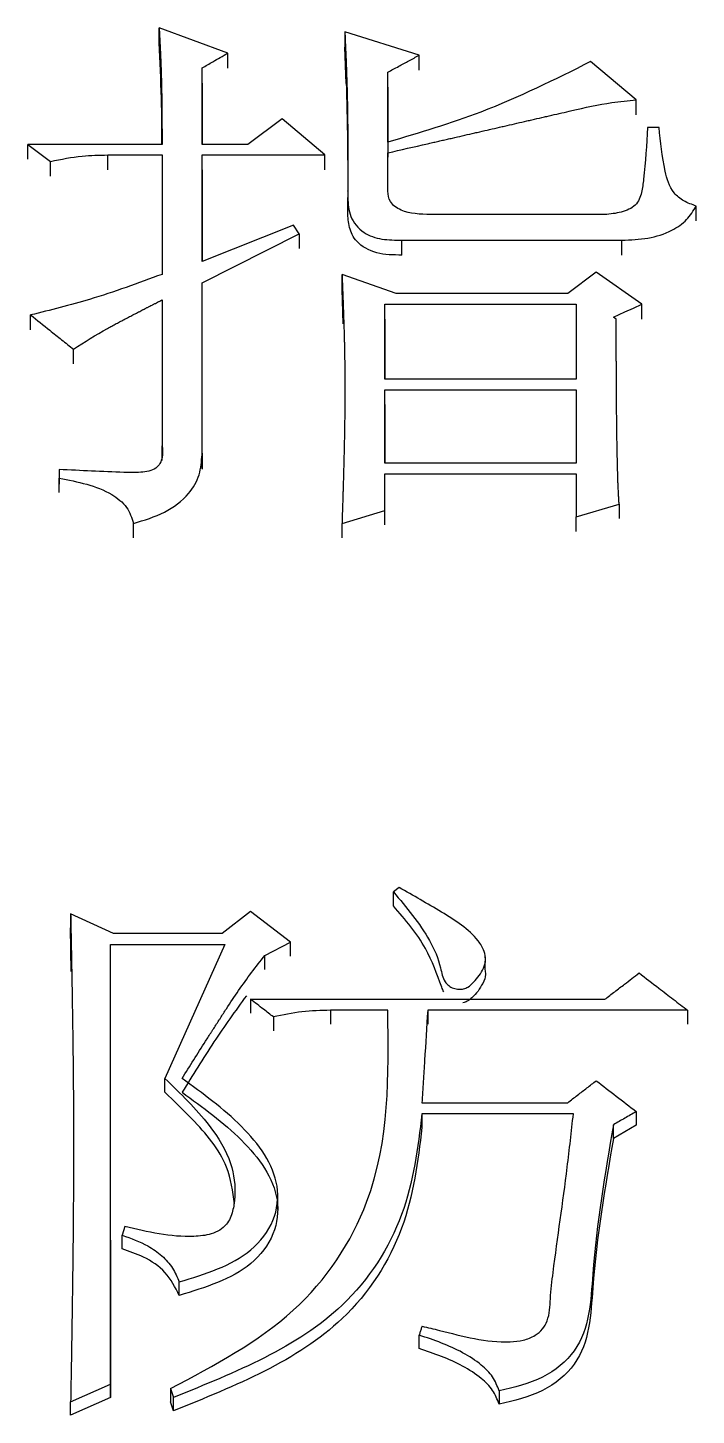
# Model space of a CAD drawing. Header units: millimetres. Extents: x 1852 to 4288, y 681 to 2404.
# Drawn here: x 2404.87 to 2407.4, y 2174.91 to 2180.17 of the extents above; entities that cross this region are included whole.
import ezdxf

# ---------------------------------------------------------------- set-up
doc = ezdxf.new("R2010")
doc.units = ezdxf.units.MM

msp = doc.modelspace()

# ---------------------------------------------------------------- linework, layer by layer
at = {"color": 7, "linetype": 'Continuous', "lineweight": 25}
for p, q in [((2405.6296, 2180.0767), (2405.37, 2180.173)), ((2405.37, 2180.1156), (2405.37, 2180.173)), ((2406.3544, 2180.0687), (2406.0731, 2180.1569)), ((2406.0731, 2180.1569), (2406.0731, 2180.0998)), ((2406.078, 2179.9622), (2406.0731, 2180.0995)), ((2405.6296, 2180.0197), (2405.6296, 2180.0767)), ((2406.3544, 2180.0117), (2406.3544, 2180.0687)), ((2407.1765, 2179.9), (2407.0034, 2180.0446)), ((2405.5323, 2179.731), (2405.5322, 2180.0205)), ((2405.5322, 2179.9636), (2405.5322, 2180.0205)), ((2406.2354, 2179.7391), (2406.2354, 2180.0045)), ((2406.2354, 2179.9475), (2406.2354, 2180.0045)), ((2405.5322, 2179.9633), (2405.5323, 2179.731)), ((2406.2354, 2179.9473), (2406.2354, 2179.6822)), ((2407.1765, 2179.8432), (2407.1765, 2179.9)), ((2405.8351, 2179.8276), (2405.7053, 2179.731)), ((2405.9974, 2179.6907), (2405.8351, 2179.8276)), ((2407.263, 2179.7954), (2407.2198, 2179.7954)), ((2404.8724, 2179.731), (2404.9589, 2179.6665)), ((2405.3808, 2179.731), (2404.8724, 2179.731)), ((2404.8724, 2179.6743), (2404.8724, 2179.731)), ((2405.7053, 2179.731), (2405.5323, 2179.731)), ((2405.1753, 2179.6907), (2405.3808, 2179.6907)), ((2405.1753, 2179.6341), (2405.1753, 2179.6907)), ((2405.3808, 2179.6907), (2405.3808, 2179.2382)), ((2405.5323, 2179.6907), (2405.9974, 2179.6907)), ((2405.5323, 2179.2868), (2405.5323, 2179.6907)), ((2405.5323, 2179.6341), (2405.5323, 2179.6907)), ((2405.9974, 2179.6341), (2405.9974, 2179.6907)), ((2406.2354, 2179.5535), (2406.2354, 2179.6987)), ((2406.2354, 2179.6422), (2406.2354, 2179.6987)), ((2404.9589, 2179.61), (2404.9589, 2179.6665)), ((2405.5323, 2179.6339), (2405.5323, 2179.2868)), ((2406.0839, 2179.4728), (2406.0839, 2179.5293)), ((2407.0574, 2179.4647), (2406.3976, 2179.4647)), ((2407.4037, 2179.4407), (2407.4037, 2179.4971)), ((2405.8784, 2179.4243), (2405.5323, 2179.2868)), ((2405.9, 2179.392), (2405.8784, 2179.4243)), ((2405.5323, 2179.2058), (2405.9, 2179.392)), ((2405.9, 2179.392), (2405.9, 2179.3358)), ((2406.2895, 2179.3677), (2407.1224, 2179.3677)), ((2406.2895, 2179.3114), (2406.2895, 2179.3677)), ((2407.1224, 2179.3115), (2407.1224, 2179.3677)), ((2405.5323, 2178.5554), (2405.5323, 2179.2058)), ((2405.5323, 2179.1498), (2405.5323, 2179.2058)), ((2406.2678, 2179.1653), (2406.0623, 2179.2382)), ((2406.0623, 2179.1822), (2406.0623, 2179.2382)), ((2407.025, 2179.2463), (2406.9169, 2179.1653)), ((2407.1981, 2179.1248), (2407.025, 2179.2463)), ((2406.0662, 2179.0501), (2406.0623, 2179.182)), ((2406.9169, 2179.1653), (2406.2678, 2179.1653)), ((2405.3808, 2179.141), (2405.3808, 2178.5881)), ((2406.2246, 2179.1248), (2406.9493, 2179.1248)), ((2406.2246, 2178.8405), (2406.2246, 2179.1248)), ((2406.2246, 2179.0689), (2406.2246, 2179.1248)), ((2406.9493, 2179.1248), (2406.9493, 2178.8405)), ((2407.1981, 2179.0689), (2407.1981, 2179.1248)), ((2404.8832, 2179.0282), (2404.8832, 2179.0842)), ((2406.2246, 2179.0687), (2406.2246, 2178.8405)), ((2407.1008, 2179.068), (2407.0899, 2179.0761)), ((2405.0455, 2178.8987), (2405.0455, 2178.9543)), ((2406.9493, 2178.8405), (2406.2246, 2178.8405)), ((2406.2246, 2178.7999), (2406.9493, 2178.7999)), ((2406.2246, 2178.5228), (2406.2246, 2178.7999)), ((2406.2246, 2178.7444), (2406.2246, 2178.7999)), ((2406.9493, 2178.7999), (2406.9493, 2178.5228)), ((2406.2246, 2178.7442), (2406.2246, 2178.5228)), ((2405.3808, 2178.5327), (2405.3808, 2178.5881)), ((2405.5323, 2178.5604), (2405.5323, 2178.5001)), ((2405.5323, 2178.5003), (2405.5323, 2178.5554)), ((2406.9493, 2178.5228), (2406.2246, 2178.5228)), ((2404.9914, 2178.4983), (2404.9914, 2178.4657)), ((2404.9914, 2178.4983), (2404.9914, 2178.4432)), ((2404.9914, 2178.4106), (2404.9914, 2178.4657)), ((2406.2246, 2178.482), (2406.9493, 2178.482)), ((2406.2246, 2178.3431), (2406.2246, 2178.482)), ((2406.2246, 2178.4269), (2406.2246, 2178.482)), ((2406.9493, 2178.482), (2406.9493, 2178.3186)), ((2406.9493, 2178.3186), (2407.1116, 2178.3676)), ((2407.1116, 2178.3676), (2407.1116, 2178.3127)), ((2406.0623, 2178.294), (2406.2246, 2178.3431)), ((2406.2246, 2178.2882), (2406.2246, 2178.3431)), ((2406.9493, 2178.2637), (2406.9493, 2178.3186)), ((2405.2726, 2178.2392), (2405.2726, 2178.294)), ((2406.0623, 2178.2392), (2406.0623, 2178.294)), ((2406.2787, 2176.9138), (2406.2571, 2176.8972)), ((2406.2571, 2176.844), (2406.2571, 2176.8972)), ((2405.1969, 2176.7394), (2405.0347, 2176.8142)), ((2405.0347, 2176.8142), (2405.0347, 2176.7612)), ((2405.7162, 2176.8225), (2405.608, 2176.7394)), ((2405.8676, 2176.7062), (2405.7162, 2176.8225)), ((2405.037, 2176.5948), (2405.0347, 2176.7611)), ((2405.608, 2176.7394), (2405.1969, 2176.7394)), ((2405.1861, 2176.6979), (2405.6188, 2176.6979)), ((2405.1861, 2175.0314), (2405.1861, 2176.6979)), ((2405.1861, 2176.645), (2405.1861, 2176.6979)), ((2405.6188, 2176.6979), (2405.3917, 2176.1898)), ((2405.7703, 2176.6563), (2405.8676, 2176.7062)), ((2405.8676, 2176.6533), (2405.8676, 2176.7062)), ((2405.7703, 2176.6035), (2405.7703, 2176.6563)), ((2406.6048, 2176.6475), (2406.6048, 2176.6567)), ((2406.6048, 2176.6036), (2406.6048, 2176.6349)), ((2405.7162, 2176.49), (2407.0575, 2176.49)), ((2405.7162, 2176.49), (2405.7162, 2176.4374)), ((2405.8027, 2176.4233), (2405.8027, 2176.3708)), ((2406.2354, 2176.4483), (2406.0191, 2176.4483)), ((2406.0191, 2176.4483), (2406.0191, 2176.3958)), ((2407.3712, 2176.4483), (2406.3868, 2176.4483)), ((2406.3868, 2176.4483), (2406.3868, 2176.3958)), ((2407.3712, 2176.4483), (2407.3712, 2176.3958)), ((2405.3917, 2176.1376), (2405.3917, 2176.1898)), ((2406.3652, 2176.0979), (2406.9169, 2176.0979)), ((2406.9385, 2176.0561), (2406.3652, 2176.0561)), ((2406.3652, 2176.0561), (2406.3652, 2176.0041)), ((2407.1765, 2176.0645), (2407.1765, 2176.0124)), ((2407.09, 2175.9623), (2407.09, 2176.0143)), ((2407.1765, 2176.0124), (2407.09, 2175.9623)), ((2405.8191, 2175.6928), (2405.8191, 2175.7445)), ((2405.2402, 2175.6289), (2405.2294, 2175.5954)), ((2405.1861, 2175.5772), (2405.1861, 2174.9807)), ((2405.2294, 2175.5439), (2405.2294, 2175.5954)), ((2405.4458, 2175.3677), (2405.4458, 2175.4189)), ((2406.3544, 2175.166), (2406.3544, 2175.2169)), ((2405.0347, 2174.9639), (2405.1861, 2175.0314)), ((2405.1861, 2174.9807), (2405.1861, 2175.0314)), ((2405.4133, 2175.0146), (2405.4241, 2174.9808)), ((2406.6573, 2175.0061), (2406.6573, 2174.9554)), ((2405.1861, 2174.9807), (2405.0347, 2174.9133)), ((2405.0347, 2174.9133), (2405.0347, 2174.9639)), ((2405.4241, 2174.9301), (2405.4133, 2174.9638)), ((2405.4241, 2174.9301), (2405.4241, 2174.9808))]:
    msp.add_line(p, q, dxfattribs=at)
at = {"color": 7, "linetype": 'Continuous', "lineweight": 25, "flags": 128}
for points in [[(2407.0899, 2179.0761), (2407.1339, 2179.0959), (2407.166, 2179.1103), (2407.1981, 2179.1248)], [(2405.4133, 2175.0146), (2405.4133, 2174.9939), (2405.4133, 2174.9789), (2405.4133, 2174.9638)]]:
    msp.add_lwpolyline(points, dxfattribs=at)
at = {"color": 7, "linetype": 'Continuous', "lineweight": 25}
for points, knots in [([(2405.37, 2180.173), (2405.3701, 2180.1706), (2405.3704, 2180.1657), (2405.3707, 2180.1585), (2405.3711, 2180.1513), (2405.3715, 2180.144), (2405.3718, 2180.1368), (2405.3722, 2180.1296), (2405.3725, 2180.1223), (2405.3729, 2180.1151), (2405.3732, 2180.1079), (2405.3736, 2180.1006), (2405.3739, 2180.0934), (2405.3742, 2180.0861), (2405.3746, 2180.0789), (2405.3749, 2180.0717), (2405.3752, 2180.0644), (2405.3755, 2180.0572), (2405.3758, 2180.0499), (2405.3761, 2180.0427), (2405.3764, 2180.0354), (2405.3766, 2180.0294), (2405.3768, 2180.0234), (2405.3771, 2180.0173), (2405.3773, 2180.0101), (2405.3775, 2180.0028), (2405.3778, 2179.9956), (2405.378, 2179.9883), (2405.3782, 2179.9811), (2405.3784, 2179.9738), (2405.3785, 2179.9666), (2405.3787, 2179.9605), (2405.3788, 2179.9545), (2405.379, 2179.9484), (2405.3791, 2179.9412), (2405.3792, 2179.9339), (2405.3794, 2179.9267), (2405.3795, 2179.9194), (2405.3796, 2179.9122), (2405.3797, 2179.9049), (2405.3798, 2179.8976), (2405.3799, 2179.8904), (2405.38, 2179.8843), (2405.3801, 2179.8783), (2405.3801, 2179.8722), (2405.3802, 2179.865), (2405.3803, 2179.8577), (2405.3803, 2179.8504), (2405.3804, 2179.8432), (2405.3804, 2179.8359), (2405.3805, 2179.8286), (2405.3805, 2179.8214), (2405.3805, 2179.8153), (2405.3806, 2179.8093), (2405.3806, 2179.8032), (2405.3806, 2179.7959), (2405.3807, 2179.7887), (2405.3807, 2179.7814), (2405.3807, 2179.7741), (2405.3807, 2179.7669), (2405.3807, 2179.7596), (2405.3808, 2179.7523), (2405.3808, 2179.7463), (2405.3808, 2179.7391), (2405.3808, 2179.7344), (2405.3808, 2179.731)], [0, 0, 0, 0, 0.01641, 0.03282, 0.04923, 0.06564, 0.08205, 0.098461, 0.114871, 0.131281, 0.147691, 0.164101, 0.180511, 0.196921, 0.213331, 0.229741, 0.246151, 0.262561, 0.278972, 0.295382, 0.311792, 0.328202, 0.336407, 0.352817, 0.369227, 0.385637, 0.402047, 0.418457, 0.434867, 0.451278, 0.467688, 0.484098, 0.492303, 0.508713, 0.525123, 0.541533, 0.557943, 0.574353, 0.590763, 0.607173, 0.623583, 0.639994, 0.656404, 0.664609, 0.681019, 0.697429, 0.713839, 0.730249, 0.746659, 0.763069, 0.779479, 0.795889, 0.8123, 0.820505, 0.836915, 0.853325, 0.869735, 0.886145, 0.902555, 0.918965, 0.935375, 0.951785, 0.968195, 0.9764, 1, 1, 1, 1]), ([(2406.0731, 2180.1569), (2406.0734, 2180.1507), (2406.0738, 2180.1415), (2406.0743, 2180.1291), (2406.0747, 2180.1198), (2406.0751, 2180.1105), (2406.0755, 2180.1012), (2406.0759, 2180.0919), (2406.0765, 2180.0795), (2406.0771, 2180.064), (2406.0778, 2180.0455), (2406.0786, 2180.0269), (2406.0799, 2179.9897), (2406.0811, 2179.9524), (2406.082, 2179.9152), (2406.0824, 2179.8966), (2406.0828, 2179.8779), (2406.0831, 2179.8593), (2406.0834, 2179.8407), (2406.0837, 2179.8158), (2406.084, 2179.7909), (2406.0841, 2179.766), (2406.0842, 2179.7474), (2406.0843, 2179.7287), (2406.0843, 2179.7101), (2406.0844, 2179.6945), (2406.0844, 2179.682), (2406.0844, 2179.6727), (2406.0844, 2179.6634), (2406.0843, 2179.654), (2406.0843, 2179.6447), (2406.0843, 2179.6353), (2406.0843, 2179.626), (2406.0843, 2179.6167), (2406.0842, 2179.6042), (2406.0842, 2179.5917), (2406.0841, 2179.5793), (2406.0841, 2179.5699), (2406.0841, 2179.5621), (2406.084, 2179.5559), (2406.084, 2179.5512), (2406.084, 2179.5465), (2406.084, 2179.5419), (2406.084, 2179.5361), (2406.0839, 2179.5319), (2406.0839, 2179.5293)], [0, 0, 0, 0, 0.0297, 0.04455, 0.0594, 0.07425, 0.0891, 0.10395, 0.1188, 0.1485, 0.1782, 0.2079, 0.237599, 0.3564, 0.3861, 0.4158, 0.4455, 0.4752, 0.5049, 0.5346, 0.594, 0.6237, 0.6534, 0.6831, 0.7128, 0.742499, 0.757349, 0.772199, 0.787049, 0.801899, 0.816749, 0.831599, 0.846449, 0.861299, 0.876149, 0.905849, 0.920699, 0.935549, 0.950399, 0.957824, 0.965249, 0.972674, 0.980099, 0.987524, 1, 1, 1, 1]), ([(2405.3806, 2179.731), (2405.3806, 2179.7508), (2405.3804, 2179.8094), (2405.3785, 2179.9377), (2405.3733, 2180.0459), (2405.37, 2180.1156)], [0, 0, 0, 0, 0.154244, 0.455917, 1, 1, 1, 1]), ([(2405.5322, 2180.0205), (2405.5459, 2180.0284), (2405.5689, 2180.0417), (2405.6014, 2180.0604), (2405.6202, 2180.0713), (2405.6296, 2180.0767)], [0, 0, 0, 0, 0.419954, 0.709976, 1, 1, 1, 1]), ([(2406.2354, 2180.0045), (2406.2493, 2180.012), (2406.2761, 2180.0264), (2406.3158, 2180.0478), (2406.3415, 2180.0617), (2406.3544, 2180.0687)], [0, 0, 0, 0, 0.350984, 0.675491, 1, 1, 1, 1]), ([(2407.0034, 2180.0446), (2406.8676, 2179.9765), (2406.6235, 2179.8542), (2406.3546, 2179.7744), (2406.2354, 2179.7391)], [0, 0, 0, 0, 0.556567, 1, 1, 1, 1]), ([(2406.0785, 2179.9625), (2406.0786, 2179.9586), (2406.0791, 2179.9277), (2406.0836, 2179.7604), (2406.0839, 2179.641), (2406.084, 2179.5792), (2406.084, 2179.557), (2406.084, 2179.5531), (2406.084, 2179.5542), (2406.084, 2179.5545)], [0, 0, 0, 0, 0.068293, 0.542837, 0.809759, 0.931747, 0.959329, 0.986395, 1, 1, 1, 1]), ([(2406.2354, 2179.6987), (2406.2856, 2179.7102), (2406.3421, 2179.7232), (2406.4049, 2179.7376), (2406.4206, 2179.7412), (2406.4363, 2179.7448), (2406.4488, 2179.7476), (2406.4645, 2179.7512), (2406.4865, 2179.7563), (2406.5179, 2179.7635), (2406.5492, 2179.7707), (2406.5806, 2179.7779), (2406.6057, 2179.7836), (2406.6371, 2179.7908), (2406.6622, 2179.7966), (2406.7061, 2179.8067), (2406.7438, 2179.8154), (2406.7877, 2179.8255), (2406.8128, 2179.8313), (2406.8442, 2179.8385), (2406.8693, 2179.8443), (2406.9007, 2179.8515), (2406.9697, 2179.8675), (2407.0629, 2179.8882), (2407.1456, 2179.8968), (2407.1765, 2179.9)], [0, 0, 0, 0, 0.160709, 0.180798, 0.200887, 0.210931, 0.23102, 0.241064, 0.261152, 0.30133, 0.341507, 0.361596, 0.401773, 0.421862, 0.462039, 0.482128, 0.562482, 0.582571, 0.622748, 0.642837, 0.683014, 0.703103, 0.74328, 0.904095, 1, 1, 1, 1]), ([(2407.2198, 2179.7954), (2407.2155, 2179.7296), (2407.2101, 2179.6467), (2407.1985, 2179.5483), (2407.1792, 2179.4965), (2407.1197, 2179.4709), (2407.0784, 2179.4668), (2407.0574, 2179.4647)], [0, 0, 0, 0, 0.489877, 0.617073, 0.743751, 0.869803, 1, 1, 1, 1]), ([(2407.4037, 2179.4971), (2407.3874, 2179.5028), (2407.3552, 2179.514), (2407.3045, 2179.5566), (2407.2771, 2179.6566), (2407.2686, 2179.7403), (2407.263, 2179.7954)], [0, 0, 0, 0, 0.127818, 0.252018, 0.508407, 1, 1, 1, 1]), ([(2404.9589, 2179.6665), (2404.9987, 2179.6745), (2405.0698, 2179.6888), (2405.143, 2179.6901), (2405.1753, 2179.6907)], [0, 0, 0, 0, 0.558835, 1, 1, 1, 1]), ([(2406.0839, 2179.5293), (2406.0854, 2179.5051), (2406.0883, 2179.4561), (2406.1365, 2179.3934), (2406.2139, 2179.3681), (2406.2641, 2179.3678), (2406.2895, 2179.3677)], [0, 0, 0, 0, 0.26803, 0.540931, 0.767912, 1, 1, 1, 1]), ([(2406.3976, 2179.4647), (2406.3586, 2179.466), (2406.3096, 2179.4677), (2406.2621, 2179.4944), (2406.2396, 2179.518), (2406.237, 2179.5397), (2406.2354, 2179.5535)], [0, 0, 0, 0, 0.51629, 0.647429, 0.774862, 1, 1, 1, 1]), ([(2406.2895, 2179.3113), (2406.2569, 2179.3115), (2406.1933, 2179.3118), (2406.1161, 2179.3547), (2406.0872, 2179.4158), (2406.085, 2179.4538), (2406.0839, 2179.4728)], [0, 0, 0, 0, 0.294945, 0.576546, 0.789412, 1, 1, 1, 1]), ([(2407.1224, 2179.3677), (2407.1555, 2179.369), (2407.2211, 2179.3715), (2407.3074, 2179.3982), (2407.3706, 2179.443), (2407.3928, 2179.4792), (2407.4037, 2179.4971)], [0, 0, 0, 0, 0.2887937, 0.5729304, 0.7895926, 1, 1, 1, 1]), ([(2405.3808, 2179.2382), (2405.2902, 2179.2047), (2405.1282, 2179.1449), (2404.9582, 2179.1028), (2404.8832, 2179.0842)], [0, 0, 0, 0, 0.558886, 1, 1, 1, 1]), ([(2406.0623, 2179.2382), (2406.0626, 2179.232), (2406.0629, 2179.2226), (2406.0634, 2179.21), (2406.0638, 2179.2006), (2406.0642, 2179.1912), (2406.0645, 2179.1818), (2406.0649, 2179.1724), (2406.0652, 2179.163), (2406.0656, 2179.1536), (2406.0659, 2179.1442), (2406.0663, 2179.1348), (2406.0666, 2179.1254), (2406.067, 2179.116), (2406.0673, 2179.1066), (2406.0677, 2179.0971), (2406.068, 2179.0877), (2406.0683, 2179.0783), (2406.0687, 2179.0658), (2406.0692, 2179.0501), (2406.0698, 2179.0312), (2406.0703, 2179.0124), (2406.0708, 2178.9935), (2406.0713, 2178.9747), (2406.0717, 2178.9558), (2406.072, 2178.937), (2406.0727, 2178.8992), (2406.073, 2178.8615), (2406.0732, 2178.8237), (2406.0732, 2178.8048), (2406.0732, 2178.7796), (2406.073, 2178.7481), (2406.0727, 2178.7103), (2406.0722, 2178.6725), (2406.0716, 2178.6346), (2406.071, 2178.6031), (2406.0703, 2178.5715), (2406.0697, 2178.5463), (2406.069, 2178.521), (2406.0685, 2178.5021), (2406.068, 2178.4831), (2406.0676, 2178.4674), (2406.0673, 2178.4547), (2406.067, 2178.4452), (2406.0667, 2178.4358), (2406.0664, 2178.4263), (2406.0661, 2178.4168), (2406.0659, 2178.4073), (2406.0656, 2178.3978), (2406.0653, 2178.3883), (2406.065, 2178.3789), (2406.0647, 2178.3694), (2406.0644, 2178.3599), (2406.0641, 2178.352), (2406.0639, 2178.3457), (2406.0638, 2178.3409), (2406.0636, 2178.3362), (2406.0635, 2178.3314), (2406.0634, 2178.3267), (2406.0632, 2178.3219), (2406.0631, 2178.3172), (2406.0629, 2178.3125), (2406.0628, 2178.3077), (2406.0626, 2178.3016), (2406.0624, 2178.297), (2406.0623, 2178.294)], [0, 0, 0, 0, 0.020012, 0.030018, 0.040024, 0.050031, 0.060037, 0.070043, 0.080049, 0.090055, 0.100061, 0.110067, 0.120073, 0.130079, 0.140086, 0.150092, 0.160098, 0.170104, 0.18011, 0.200122, 0.220134, 0.240147, 0.260159, 0.280171, 0.300183, 0.320196, 0.340208, 0.420258, 0.44027, 0.460282, 0.480294, 0.520319, 0.560343, 0.600368, 0.640392, 0.680417, 0.700429, 0.740454, 0.760466, 0.780478, 0.80049, 0.820502, 0.830509, 0.840515, 0.850521, 0.860527, 0.870533, 0.880539, 0.890545, 0.900551, 0.910557, 0.920564, 0.93057, 0.940576, 0.945579, 0.950582, 0.955585, 0.960588, 0.965591, 0.970594, 0.975597, 0.9806, 0.985603, 0.990606, 1, 1, 1, 1]), ([(2405.0455, 2178.9543), (2405.0876, 2178.9815), (2405.1324, 2179.0105), (2405.1825, 2179.0378), (2405.1937, 2179.0438), (2405.2048, 2179.0499), (2405.216, 2179.0558), (2405.2272, 2179.0618), (2405.2384, 2179.0677), (2405.2497, 2179.0736), (2405.2581, 2179.078), (2405.2694, 2179.0839), (2405.2807, 2179.0898), (2405.2905, 2179.0949), (2405.2976, 2179.0985), (2405.3033, 2179.1014), (2405.3089, 2179.1043), (2405.3146, 2179.1072), (2405.3202, 2179.1101), (2405.3259, 2179.113), (2405.3301, 2179.1152), (2405.3358, 2179.1181), (2405.3415, 2179.121), (2405.3471, 2179.1238), (2405.3514, 2179.126), (2405.3571, 2179.1289), (2405.3627, 2179.1318), (2405.3684, 2179.1347), (2405.3739, 2179.1375), (2405.3781, 2179.1396), (2405.3808, 2179.141)], [0, 0, 0, 0, 0.396041, 0.420732, 0.445423, 0.494806, 0.519497, 0.544188, 0.59357, 0.618261, 0.642952, 0.667643, 0.717025, 0.741716, 0.754061, 0.778752, 0.791098, 0.803443, 0.828134, 0.84048, 0.852825, 0.865171, 0.889862, 0.902207, 0.914553, 0.926898, 0.951589, 0.963935, 0.97628, 1, 1, 1, 1]), ([(2404.8832, 2179.0842), (2404.9074, 2179.0648), (2404.9466, 2179.0335), (2405.0007, 2178.9902), (2405.0305, 2178.9663), (2405.0455, 2178.9543)], [0, 0, 0, 0, 0.4477923, 0.7238958, 1, 1, 1, 1]), ([(2407.1116, 2178.3676), (2407.1114, 2178.3705), (2407.1111, 2178.3762), (2407.1106, 2178.3848), (2407.11, 2178.3962), (2407.1094, 2178.4076), (2407.1088, 2178.419), (2407.1083, 2178.4276), (2407.1078, 2178.439), (2407.1073, 2178.4504), (2407.1066, 2178.4704), (2407.1058, 2178.5075), (2407.104, 2178.5873), (2407.1025, 2178.6785), (2407.102, 2178.7582), (2407.1017, 2178.7981), (2407.1016, 2178.8208), (2407.1014, 2178.8379), (2407.1014, 2178.8521), (2407.1013, 2178.8663), (2407.1012, 2178.8777), (2407.1012, 2178.8891), (2407.1012, 2178.9004), (2407.1011, 2178.9118), (2407.1011, 2178.9232), (2407.1011, 2178.9317), (2407.101, 2178.943), (2407.101, 2178.9544), (2407.101, 2178.9658), (2407.1009, 2178.9771), (2407.1009, 2178.9885), (2407.1009, 2178.9998), (2407.1009, 2179.0084), (2407.1009, 2179.0155), (2407.1008, 2179.0225), (2407.1008, 2179.0282), (2407.1008, 2179.0339), (2407.1008, 2179.0382), (2407.1008, 2179.0438), (2407.1008, 2179.0495), (2407.1008, 2179.0552), (2407.1008, 2179.0609), (2407.1008, 2179.0651), (2407.1008, 2179.068)], [0, 0, 0, 0, 0.012194, 0.024389, 0.036583, 0.060972, 0.073167, 0.085361, 0.097556, 0.121945, 0.134139, 0.182918, 0.280473, 0.475585, 0.573141, 0.621919, 0.646308, 0.670697, 0.695086, 0.70728, 0.731669, 0.743863, 0.756058, 0.780447, 0.792641, 0.804836, 0.81703, 0.841419, 0.853613, 0.865808, 0.890197, 0.902391, 0.914586, 0.92678, 0.932877, 0.945072, 0.951169, 0.957266, 0.963363, 0.975558, 0.981655, 0.987752, 1, 1, 1, 1]), ([(2405.381, 2178.5881), (2405.3826, 2178.5734), (2405.3859, 2178.5439), (2405.3615, 2178.4962), (2405.2975, 2178.486), (2405.1767, 2178.489), (2405.0733, 2178.4942), (2404.9914, 2178.4983)], [0, 0, 0, 0, 0.111377, 0.22453, 0.350906, 0.486016, 1, 1, 1, 1]), ([(2405.2726, 2178.294), (2405.3132, 2178.3062), (2405.3928, 2178.33), (2405.4812, 2178.3969), (2405.5267, 2178.4771), (2405.5304, 2178.5295), (2405.5323, 2178.5554)], [0, 0, 0, 0, 0.291847, 0.573788, 0.788346, 1, 1, 1, 1]), ([(2404.9914, 2178.4657), (2405.0618, 2178.4518), (2405.1588, 2178.4328), (2405.2521, 2178.3585), (2405.2659, 2178.3153), (2405.2726, 2178.294)], [0, 0, 0, 0, 0.573358, 0.790473, 1, 1, 1, 1]), ([(2406.2571, 2176.8972), (2406.2817, 2176.8678), (2406.3558, 2176.7792), (2406.429, 2176.6652), (2406.4433, 2176.5656), (2406.4656, 2176.5409), (2406.4842, 2176.5312), (2406.5041, 2176.5272), (2406.5232, 2176.5291), (2406.5429, 2176.5378), (2406.5707, 2176.5632), (2406.5959, 2176.5979), (2406.6088, 2176.6396), (2406.6015, 2176.6764), (2406.5573, 2176.7473), (2406.4376, 2176.8234), (2406.3322, 2176.8834), (2406.2787, 2176.9138)], [0, 0, 0, 0, 0.109651, 0.330682, 0.3864, 0.404634, 0.422868, 0.441529, 0.456387, 0.471247, 0.497612, 0.560433, 0.593185, 0.625961, 0.670922, 0.833212, 1, 1, 1, 1]), ([(2406.4473, 2176.5183), (2406.445, 2176.5242), (2406.4233, 2176.5791), (2406.3833, 2176.6977), (2406.302, 2176.7919), (2406.2571, 2176.844)], [0, 0, 0, 0, 0.050477, 0.4745225, 1, 1, 1, 1]), ([(2405.0347, 2176.8142), (2405.035, 2176.7984), (2405.0354, 2176.7749), (2405.036, 2176.7434), (2405.0365, 2176.7198), (2405.0369, 2176.6962), (2405.0374, 2176.6726), (2405.0378, 2176.649), (2405.0382, 2176.6254), (2405.0387, 2176.6018), (2405.0392, 2176.5703), (2405.0398, 2176.5388), (2405.0403, 2176.5072), (2405.0407, 2176.4836), (2405.0412, 2176.4521), (2405.0417, 2176.4205), (2405.0421, 2176.389), (2405.0425, 2176.3653), (2405.0428, 2176.3416), (2405.0432, 2176.31), (2405.0436, 2176.2784), (2405.0439, 2176.2468), (2405.0442, 2176.2231), (2405.0444, 2176.1994), (2405.0447, 2176.1678), (2405.045, 2176.1362), (2405.0452, 2176.1045), (2405.0453, 2176.0847), (2405.0454, 2176.0689), (2405.0454, 2176.057), (2405.0455, 2176.0452), (2405.0455, 2176.0293), (2405.0456, 2176.0135), (2405.0456, 2175.9977), (2405.0456, 2175.9858), (2405.0457, 2175.9739), (2405.0457, 2175.962), (2405.0457, 2175.9501), (2405.0457, 2175.9402), (2405.0457, 2175.9323), (2405.0457, 2175.9264), (2405.0457, 2175.9184), (2405.0457, 2175.9105), (2405.0457, 2175.9026), (2405.0457, 2175.8946), (2405.0456, 2175.8847), (2405.0456, 2175.8728), (2405.0456, 2175.857), (2405.0455, 2175.8411), (2405.0455, 2175.8253), (2405.0454, 2175.8134), (2405.0454, 2175.7975), (2405.0453, 2175.7777), (2405.0451, 2175.7538), (2405.045, 2175.73), (2405.0448, 2175.7062), (2405.0446, 2175.6744), (2405.0443, 2175.6427), (2405.0441, 2175.6109), (2405.0438, 2175.587), (2405.0436, 2175.5632), (2405.0432, 2175.5314), (2405.0429, 2175.4996), (2405.0425, 2175.4677), (2405.0422, 2175.4438), (2405.0419, 2175.42), (2405.0414, 2175.3881), (2405.041, 2175.3563), (2405.0405, 2175.3244), (2405.0402, 2175.3005), (2405.0397, 2175.2686), (2405.0392, 2175.2367), (2405.0387, 2175.2048), (2405.0383, 2175.1809), (2405.0379, 2175.1569), (2405.0374, 2175.125), (2405.0369, 2175.0931), (2405.0363, 2175.0611), (2405.0359, 2175.0372), (2405.0354, 2175.0048), (2405.035, 2174.9803), (2405.0347, 2174.9639)], [0, 0, 0, 0, 0.025705, 0.038557, 0.05141, 0.064262, 0.077115, 0.089967, 0.102819, 0.115672, 0.128524, 0.154229, 0.167082, 0.179934, 0.192786, 0.218491, 0.231344, 0.244196, 0.257049, 0.269901, 0.295606, 0.308458, 0.321311, 0.334163, 0.347016, 0.37272, 0.385573, 0.398425, 0.404851, 0.411278, 0.417704, 0.42413, 0.436983, 0.443409, 0.449835, 0.456261, 0.462687, 0.469114, 0.47554, 0.478753, 0.481966, 0.485179, 0.491605, 0.494818, 0.498032, 0.504458, 0.510884, 0.51731, 0.530163, 0.536589, 0.543015, 0.549441, 0.562294, 0.575146, 0.587999, 0.600851, 0.613703, 0.639408, 0.652261, 0.665113, 0.677966, 0.690818, 0.716523, 0.729375, 0.742228, 0.75508, 0.767933, 0.793637, 0.80649, 0.819342, 0.832195, 0.857899, 0.870752, 0.883604, 0.896457, 0.909309, 0.935014, 0.947866, 0.960719, 0.973571, 1, 1, 1, 1]), ([(2405.4566, 2176.1898), (2405.4862, 2176.2369), (2405.5195, 2176.2899), (2405.5568, 2176.3486), (2405.5661, 2176.3632), (2405.5754, 2176.3779), (2405.5848, 2176.3925), (2405.5942, 2176.4071), (2405.6074, 2176.4276), (2405.6469, 2176.489), (2405.7016, 2176.5691), (2405.7534, 2176.6348), (2405.7703, 2176.6563)], [0, 0, 0, 0, 0.2975226, 0.3347128, 0.3719031, 0.3904983, 0.4276885, 0.4648788, 0.483474, 0.5578546, 0.8555027, 1, 1, 1, 1]), ([(2406.6026, 2176.6033), (2406.6043, 2176.5969), (2406.6088, 2176.5789), (2406.5915, 2176.5405), (2406.5678, 2176.5055), (2406.5388, 2176.4834), (2406.5258, 2176.4769), (2406.5196, 2176.4766), (2406.5193, 2176.4766)], [0, 0, 0, 0, 0.1263, 0.350367, 0.766673, 0.897301, 0.995433, 1, 1, 1, 1]), ([(2407.0575, 2176.49), (2407.07, 2176.4996), (2407.095, 2176.5188), (2407.1382, 2176.5521), (2407.169, 2176.5757), (2407.1873, 2176.5898)], [0, 0, 0, 0, 0.288432, 0.576865, 1, 1, 1, 1]), ([(2407.1873, 2176.5898), (2407.2123, 2176.5706), (2407.2554, 2176.5375), (2407.3167, 2176.4903), (2407.3531, 2176.4623), (2407.3712, 2176.4483)], [0, 0, 0, 0, 0.407194, 0.703597, 1, 1, 1, 1]), ([(2405.7003, 2176.5038), (2405.6584, 2176.4458), (2405.5942, 2176.3571), (2405.5168, 2176.233), (2405.4766, 2176.1694), (2405.4566, 2176.1376)], [0, 0, 0, 0, 0.485895, 0.742945, 1, 1, 1, 1]), ([(2405.8027, 2176.4233), (2405.7902, 2176.4329), (2405.7696, 2176.4489), (2405.7407, 2176.4711), (2405.7244, 2176.4837), (2405.7162, 2176.49)], [0, 0, 0, 0, 0.432643, 0.716321, 1, 1, 1, 1]), ([(2405.4133, 2175.0146), (2405.5795, 2175.1027), (2405.9044, 2175.2751), (2406.2459, 2175.7944), (2406.2394, 2176.2012), (2406.2354, 2176.4483)], [0, 0, 0, 0, 0.291092, 0.569283, 1, 1, 1, 1]), ([(2406.0191, 2176.4483), (2405.9828, 2176.4476), (2405.9096, 2176.4461), (2405.8385, 2176.4309), (2405.8027, 2176.4233)], [0, 0, 0, 0, 0.495714, 1, 1, 1, 1]), ([(2406.3868, 2176.4483), (2406.3829, 2176.385), (2406.3774, 2176.295), (2406.3702, 2176.1781), (2406.3669, 2176.1246), (2406.3652, 2176.0979)], [0, 0, 0, 0, 0.542952, 0.771476, 1, 1, 1, 1]), ([(2405.3917, 2176.1898), (2405.4508, 2176.1326), (2405.5512, 2176.0356), (2405.6476, 2175.8804), (2405.6609, 2175.7644), (2405.65, 2175.6863), (2405.6321, 2175.6418), (2405.6005, 2175.6132), (2405.5581, 2175.5959), (2405.4347, 2175.5825), (2405.3266, 2175.6083), (2405.2402, 2175.6289)], [0, 0, 0, 0, 0.236471, 0.400892, 0.534168, 0.588802, 0.643894, 0.675813, 0.707612, 0.766357, 1, 1, 1, 1]), ([(2405.4458, 2175.4189), (2405.545, 2175.449), (2405.6947, 2175.4945), (2405.8125, 2175.6473), (2405.8325, 2175.8262), (2405.6881, 2176.0219), (2405.5348, 2176.1331), (2405.4566, 2176.1898)], [0, 0, 0, 0, 0.250217, 0.37779, 0.502112, 0.745933, 1, 1, 1, 1]), ([(2406.9169, 2176.0979), (2406.9294, 2176.1076), (2406.9536, 2176.1263), (2406.9897, 2176.1541), (2407.0133, 2176.1723), (2407.0251, 2176.1814)], [0, 0, 0, 0, 0.346119, 0.673059, 1, 1, 1, 1]), ([(2407.0251, 2176.1814), (2407.0503, 2176.162), (2407.1008, 2176.123), (2407.1513, 2176.084), (2407.1765, 2176.0645)], [0, 0, 0, 0, 0.4999994, 1, 1, 1, 1]), ([(2405.6551, 2175.7145), (2405.6488, 2175.762), (2405.6327, 2175.8817), (2405.5157, 2176.0185), (2405.426, 2176.1046), (2405.3917, 2176.1376)], [0, 0, 0, 0, 0.289302, 0.728342, 1, 1, 1, 1]), ([(2405.4566, 2176.1376), (2405.5348, 2176.0809), (2405.6881, 2175.97), (2405.8326, 2175.7745), (2405.8125, 2175.5958), (2405.6947, 2175.4431), (2405.5449, 2175.3978), (2405.4458, 2175.3677)], [0, 0, 0, 0, 0.254102, 0.497856, 0.622112, 0.749663, 1, 1, 1, 1]), ([(2406.3652, 2176.0561), (2406.3494, 2175.9271), (2406.3176, 2175.6676), (2406.0378, 2175.2285), (2405.6596, 2175.0758), (2405.4241, 2174.9808)], [0, 0, 0, 0, 0.271558, 0.546438, 1, 1, 1, 1]), ([(2406.3653, 2175.2507), (2406.3873, 2175.2456), (2406.4967, 2175.2198), (2406.6248, 2175.183), (2406.7493, 2175.1958), (2406.792, 2175.2131), (2406.8237, 2175.239), (2406.8489, 2175.286), (2406.8503, 2175.3604), (2406.8736, 2175.5543), (2406.9091, 2175.7882), (2406.9311, 2175.9885), (2406.9385, 2176.0561)], [0, 0, 0, 0, 0.0476159, 0.2366676, 0.2711991, 0.3058534, 0.3330791, 0.3603377, 0.4287555, 0.5098819, 0.8344448, 1, 1, 1, 1]), ([(2407.1765, 2176.0645), (2407.1621, 2176.0561), (2407.1332, 2176.0394), (2407.1044, 2176.0227), (2407.09, 2176.0143)], [0, 0, 0, 0, 0.5000001, 1, 1, 1, 1]), ([(2406.3652, 2176.0041), (2406.3494, 2175.8753), (2406.3176, 2175.616), (2406.0376, 2175.1774), (2405.6596, 2175.025), (2405.4241, 2174.9301)], [0, 0, 0, 0, 0.271428, 0.546253, 1, 1, 1, 1]), ([(2407.09, 2176.0143), (2407.0583, 2175.8294), (2407.0101, 2175.5487), (2406.9997, 2175.1909), (2406.8255, 2175.0448), (2406.7143, 2175.0192), (2406.6573, 2175.0061)], [0, 0, 0, 0, 0.492344, 0.747305, 0.87043, 1, 1, 1, 1]), ([(2407.09, 2175.9623), (2407.0583, 2175.7776), (2407.0101, 2175.4973), (2406.9996, 2175.1399), (2406.8255, 2174.994), (2406.7143, 2174.9685), (2406.6573, 2174.9554)], [0, 0, 0, 0, 0.4922279, 0.747139, 0.870314, 1, 1, 1, 1]), ([(2405.2294, 2175.5954), (2405.2632, 2175.5836), (2405.3184, 2175.5645), (2405.3816, 2175.5192), (2405.4231, 2175.4728), (2405.4383, 2175.4367), (2405.4458, 2175.4189)], [0, 0, 0, 0, 0.34974, 0.571287, 0.787704, 1, 1, 1, 1]), ([(2405.4458, 2175.3677), (2405.4306, 2175.3984), (2405.4014, 2175.4574), (2405.3172, 2175.5142), (2405.2569, 2175.5346), (2405.2294, 2175.5439)], [0, 0, 0, 0, 0.370996, 0.713919, 1, 1, 1, 1]), ([(2406.3653, 2175.2507), (2406.3643, 2175.2479), (2406.3621, 2175.2408), (2406.3585, 2175.2295), (2406.3558, 2175.2211), (2406.3544, 2175.2169)], [0, 0, 0, 0, 0.252887, 0.626447, 1, 1, 1, 1]), ([(2406.6573, 2175.0061), (2406.6502, 2175.0242), (2406.6359, 2175.0607), (2406.5863, 2175.1098), (2406.5201, 2175.1525), (2406.4395, 2175.1885), (2406.3828, 2175.2074), (2406.3544, 2175.2169)], [0, 0, 0, 0, 0.162412, 0.328967, 0.549592, 0.773853, 1, 1, 1, 1]), ([(2406.6573, 2174.9554), (2406.6502, 2174.9734), (2406.6359, 2175.0099), (2406.5863, 2175.059), (2406.5201, 2175.1016), (2406.4395, 2175.1376), (2406.3828, 2175.1565), (2406.3544, 2175.166)], [0, 0, 0, 0, 0.162317, 0.328828, 0.549463, 0.773777, 1, 1, 1, 1])]:
    msp.add_open_spline(points, degree=3, knots=knots, dxfattribs=at)

doc.saveas('drawing.dxf')
